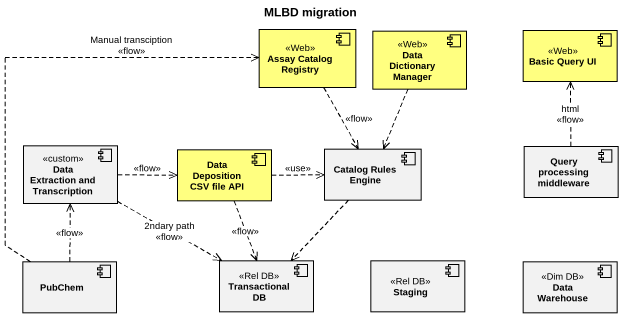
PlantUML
@startuml
title MLBD migration
component "Assay Catalog Registry" as Assay_Catalog_Registry <<Web>> #FFFF80
component "Data Dictionary Manager" as Data_Dictionary_Manager <<Web>> #FFFF80
component "Basic Query UI" as Basic_Query_UI <<Web>> #FFFF80
component "Data Extraction and Transcription" as Data_Extraction_and <<custom>>
component "Data Deposition CSV file API" as Data_Deposition_CSV_file_API #FFFF80
component "Catalog Rules Engine" as Catalog_Rules_Engine
component "Query processing middleware" as Query_processing_middleware
component PubChem
component "Transactional DB" as Transactional_DB <<Rel DB>>
component Staging <<Rel DB>>
component "Data Warehouse" as Data_Warehouse <<Dim DB>>
Assay_Catalog_Registry ..> Catalog_Rules_Engine : <<flow>>
Assay_Catalog_Registry ..> Catalog_Rules_Engine
Data_Dictionary_Manager ..> Catalog_Rules_Engine
Data_Extraction_and .right.> Data_Deposition_CSV_file_API : <<flow>>
Data_Extraction_and .right.> Transactional_DB : 2ndary path\n<<flow>>
Data_Deposition_CSV_file_API .right.> Catalog_Rules_Engine : <<use>>
Data_Deposition_CSV_file_API ..> Transactional_DB : <<flow>>
Catalog_Rules_Engine ..> Transactional_DB
Query_processing_middleware .up.> Basic_Query_UI : html\n<<flow>>
PubChem .up.> Assay_Catalog_Registry : Manual transciption\n<<flow>>
PubChem .up.> Data_Extraction_and : <<flow>>
@enduml
